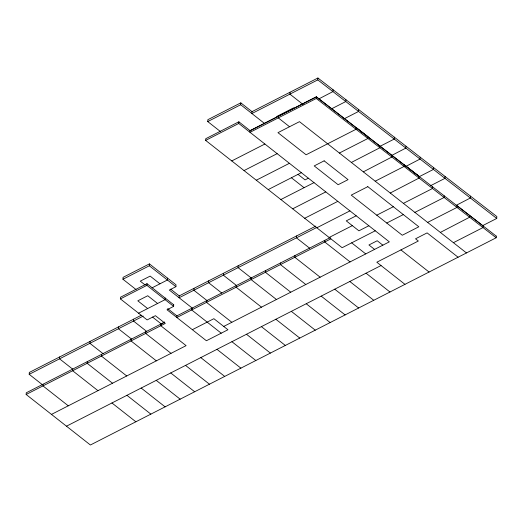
<?xml version="1.0" encoding="UTF-8"?>
<svg xmlns="http://www.w3.org/2000/svg" width="523" height="523" viewBox="0 0 523 523"><rect width="100%" height="100%" fill="white"/><g stroke="black" fill="none" stroke-linecap="round" stroke-linejoin="round"><path stroke-width="0.78" d="M496.249 236.102L496.157 237.775L90.401 445.001L26.15 394.486L26.242 392.812L164.719 322.096M42.428 384.732L29.196 374.331L29.301 372.448L141.269 315.264M43.049 384.228L42.958 385.902L68.291 405.815M59.661 356.941L59.557 358.83L72.782 369.231M72.723 369.075L72.632 370.748L97.958 390.661M87.276 361.641L87.184 363.315L112.51 383.228M90.015 341.441L89.91 343.33L103.142 353.725M101.482 354.391L101.39 356.058L126.716 375.972M118.538 326.875L118.433 328.764L131.659 339.159M26.15 394.486L165.268 323.436L155.416 315.689L147.133 319.919L120.395 298.901L120.493 297.227L146.989 283.695L173.721 304.785M136.045 289.546L122.951 279.249L123.055 277.36L149.415 263.899L176.016 284.806L175.911 286.696L169.321 290.062L192.595 308.361M131.11 339.257L131.018 340.931L156.344 360.844M133.62 319.167L133.515 321.057L146.741 331.458M192.34 329.686L213.868 318.69L227.943 329.752L206.408 340.748L167.007 309.773L173.629 306.386L146.898 285.368L146.989 283.695M175.911 286.696L149.31 265.789L149.415 263.899M145.78 331.765L145.688 333.432L171.021 353.352M160.868 324.057L160.777 325.731L186.103 345.644L51.483 414.399M165.17 297.992L165.072 299.659L138.575 313.192M167.504 278.118L167.393 280.008L152.186 287.774M173.629 306.386L173.728 304.719M170.648 289.141L179.226 295.881L179.121 297.77L317.193 227.25M191.771 308.276L191.68 309.949L221.229 333.184M193.968 288.35L193.863 290.239L207.337 300.83M375.259 230.793L342.14 247.706L205.637 140.393L205.729 138.719L238.854 121.8L250.112 130.678L250.02 132.326L316.265 98.494L316.356 96.82L250.112 130.652M220.582 131.665L207.742 121.571L207.853 119.682L240.802 102.854L252.001 111.654L251.896 113.543L317.794 79.888L317.899 77.999L252.001 111.654M206.592 300.705L206.5 302.379L231.826 322.292M208.71 280.818L208.605 282.708L221.83 293.109M223.452 273.294L223.347 275.183L236.573 285.578M223.72 326.437L389.334 241.855L238.756 123.474L238.854 121.8M264.514 123.467L240.698 104.737L240.802 102.854M236.233 285.571L236.141 287.238L261.467 307.158M238.194 265.749L238.089 267.652L251.315 278.053M251.21 277.922L251.112 279.596L276.445 299.509M265.514 270.613L265.423 272.287L290.755 292.2M278.38 116.217L278.288 117.884L289.546 126.736M280.55 262.938L280.459 264.605L305.792 284.519M290.01 92.244L289.905 94.133L303.183 104.574M294.907 255.603L294.815 257.277L320.141 277.19M296.561 235.938L296.456 237.841L309.688 248.242M333.027 89.714L332.922 91.603L318.644 99.017M324.835 240.319L324.737 241.992L350.07 261.905M345.886 99.671L345.781 101.56L331.347 108.934M358.667 109.569L358.562 111.458L344.069 118.858M379.979 146.152L379.888 147.754L351.364 162.45M391.956 155.357L391.864 157.024L363.322 171.851M394.329 137.176L394.224 139.066L379.927 146.368M405.972 146.192L405.861 148.081L391.609 155.481M420.139 157.162L420.034 159.051L405.717 166.491M433.541 167.543L433.436 169.432L418.962 176.82M432.613 186.829L432.514 188.502L403.41 203.369M445.066 176.467L444.962 178.35L430.436 185.776M444.197 195.805L444.099 197.472L414.889 212.39M470.445 196.112L470.34 198.001L456.148 205.376M469.706 215.502L469.615 217.228L440.359 232.421M482.337 225.805L496.745 218.444L496.85 216.555L317.899 77.999M390.256 193.026L419.041 178.068L419.139 176.349L404.142 164.738L404.05 166.458L375.2 181.193M207.742 121.571L240.698 104.737M205.637 140.393L238.756 123.474M276.778 116.466L293.632 107.862M250.105 130.717L316.35 96.925L419.126 176.506M231.761 160.934L264.886 144.015M244.032 170.576L277.151 153.657M256.296 180.219L289.422 163.3M339.401 153.043L367.911 138.484L368.009 136.758L356.13 127.56L356.032 129.286L306.099 154.782L277.955 132.659L299.483 121.663L466.464 252.942M268.214 189.588L301.34 172.675M308.374 178.206L305.059 179.899L298.025 174.368M122.951 279.249L149.31 265.789M280.884 199.544L314.003 182.632M292.677 208.821L325.796 191.902M120.395 298.901L146.898 285.368M304.693 218.268L337.812 201.348M179.226 295.881L315.866 226.08M29.196 374.331L143.243 316.088M316.814 227.793L349.933 210.88M356.189 215.796L346.252 220.869L358.915 230.826L368.852 225.753M329.13 237.481L352.319 225.642M330.288 237.534L176.951 315.846L176.859 317.513L330.882 238.854M160.862 324.129L164.712 322.161M376.756 215.182L393.322 206.722M386.759 223.04L403.318 214.58M427.624 222.406L456.958 207.428L457.056 205.702L483.082 225.858L482.984 227.577L453.415 242.679M66.48 426.193L381.038 265.54M317.794 79.888L496.745 218.444M316.356 96.82L496.249 236.135M316.265 98.494L496.157 237.775M458.076 257.224L427.114 232.885L415.524 238.808L418.335 241.018L376.815 262.226L404.959 284.349M400.919 249.916L429.063 272.038M382.843 245.169L377.214 240.743L368.937 244.973L374.566 249.399M291.403 177.748L304.066 187.705M351.659 242.842L365.727 253.91M366.048 273.196L389.968 292.004M349.822 281.485L373.749 300.294M334.733 289.193L358.654 308.001M321.187 296.11L345.108 314.918M306.223 303.752L330.144 322.56M291.337 311.355L315.258 330.163M275.856 319.259L299.777 338.067M261.408 326.64L285.329 345.448M246.477 334.262L270.398 353.071M159.953 283.806L150.153 276.105L140.269 281.152L145.165 285.002M231.905 341.709L255.825 360.517M167.713 308.648L176.951 315.912M216.967 349.338L240.887 368.146M157.593 303.484L147.741 295.737L137.804 300.817L147.656 308.557M152.52 317.069L161.339 324.005M200.78 357.601L224.7 376.41M185.528 365.387L209.455 384.196M170.74 372.945L194.667 391.753M156.233 380.352L180.16 399.16M141.177 388.04L165.105 406.848M126.932 395.316L150.853 414.124M111.942 402.971L135.862 421.78M324.142 160.836L314.205 165.915L338.126 184.724L348.063 179.644L324.142 160.836M367.8 186.659L351.24 195.118L402.279 235.245L418.838 226.786L367.8 186.659"/></g></svg>
